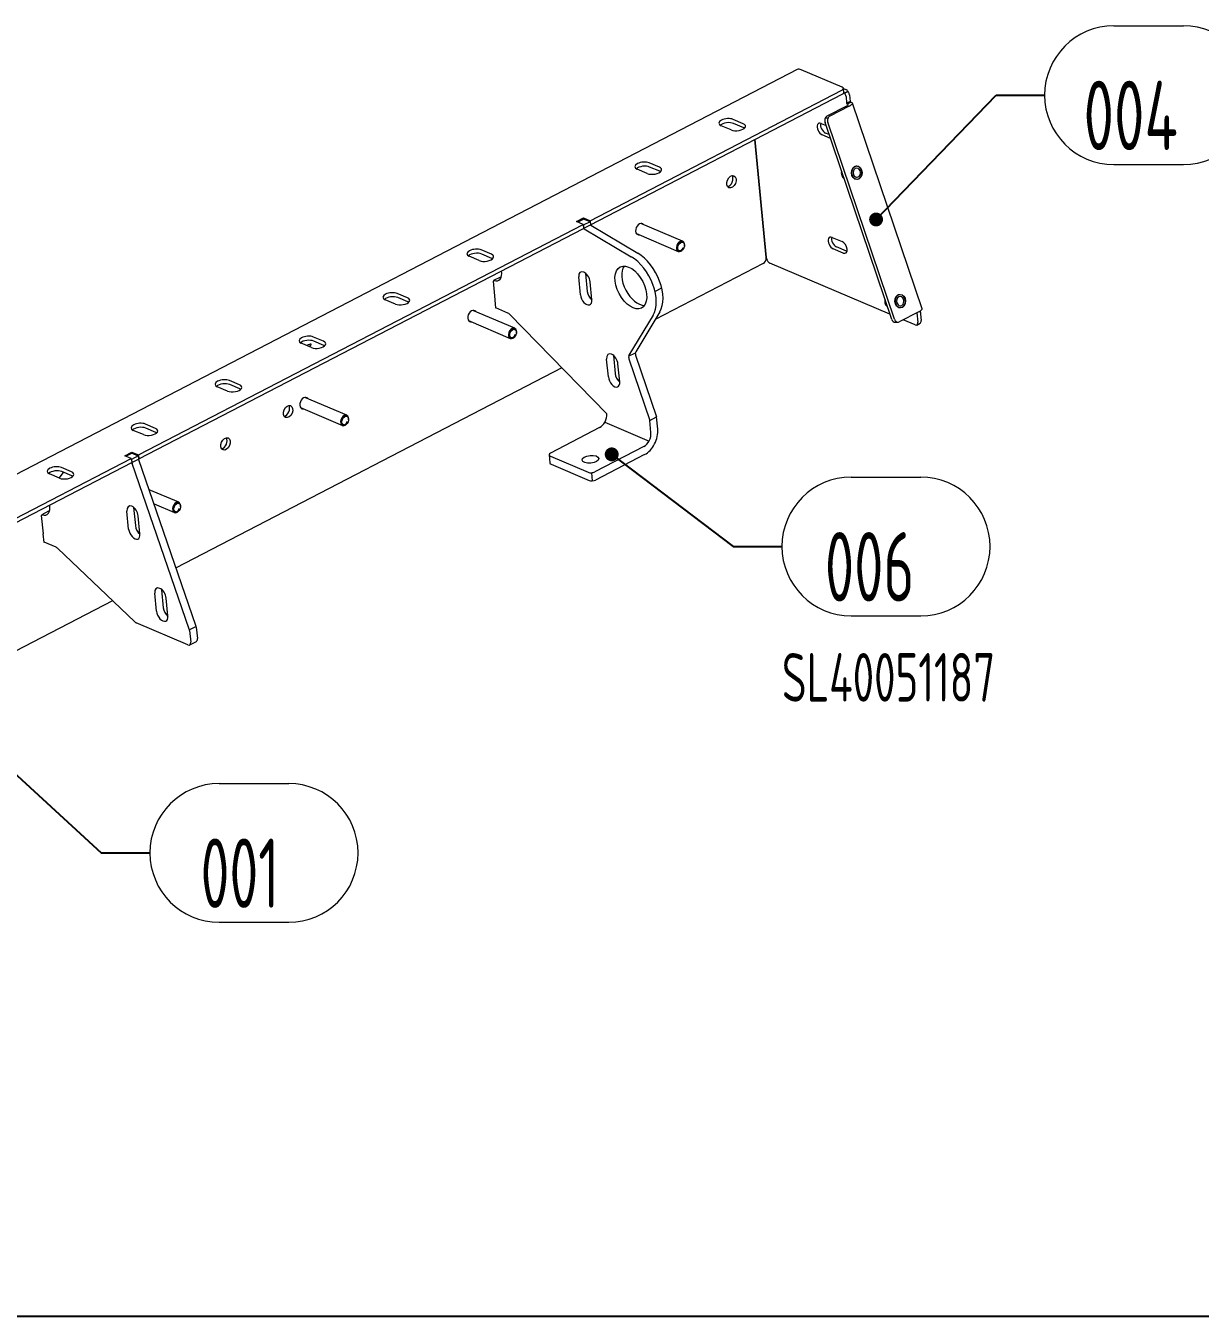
# Model space of a CAD drawing. Header units: millimetres. Extents: x 0 to 594, y 0 to 420.
# Drawn here: x 116.6 to 201.2, y 141.9 to 234.9 of the extents above; entities that cross this region are included whole.
import ezdxf

# ---------------------------------------------------------------- set-up
doc = ezdxf.new("R2010")
doc.units = ezdxf.units.MM
doc.layers.add('1', color=7, linetype='Continuous', true_color=0xffffff)
doc.layers.add('101', color=7, linetype='Continuous', true_color=0xffffff)
doc.styles.add('iso-1', font='isocp.shx')
doc.dimstyles.get("Standard").update_dxf_attribs({"dimtxt": 0.18, "dimasz": 0.18, "dimexe": 0.18, "dimexo": 0.0625, "dimgap": 0.09, "dimtad": 0, "dimtih": 1, "dimtoh": 1, "dimdec": 4, "dimzin": 0, "dimdsep": 46, "dimtxsty": 'Standard', "dimcen": 0.09, "dimadec": 0, "dimazin": 0, "dimtfac": 1, "dimtdec": 4, "dimtofl": 0, "dimtmove": 0, "dimatfit": 3, "dimfxl": 1, "dimtolj": 1, "dimtzin": 0, "dimarcsym": 0})

# ---------------------------------------------------------------- blocks, each defined once
blk = doc.blocks.new('GROUPED_GEOM15')
at = {"layer": '1', "color": 4, "lineweight": 18}
for p, q in [((194.978, 234.86), (199.978, 234.86)), ((194.978, 224.86), (199.978, 224.86))]:
    blk.add_line(p, q, dxfattribs=at)
for centre, start, end in [((194.978, 229.86), 90, 269.99994), ((199.978, 229.86), 270, 89.99994)]:
    blk.add_arc(centre, 5, start, end, dxfattribs=at)
at = {"layer": '1', "color": 2, "linetype": 'Continuous', "lineweight": 18, "insert": (192.788, 225.901), "char_height": 5, "attachment_point": 7, "line_spacing_factor": 0.963855, "style": 'iso-1'}
blk.add_mtext('\\W0.7128;004', dxfattribs=at)
blk = doc.blocks.new('GROUPED_GEOM23')
at = {"layer": '1', "color": 4, "lineweight": 18}
for p, q in [((176.051, 202.332), (181.051, 202.332)), ((176.051, 192.332), (181.051, 192.332))]:
    blk.add_line(p, q, dxfattribs=at)
for centre, start, end in [((176.051, 197.332), 90, 269.99994), ((181.051, 197.332), 270, 89.99994)]:
    blk.add_arc(centre, 5, start, end, dxfattribs=at)
at = {"layer": '1', "color": 2, "linetype": 'Continuous', "lineweight": 18, "insert": (174.15, 193.373), "char_height": 5, "attachment_point": 7, "line_spacing_factor": 0.963855, "style": 'iso-1'}
blk.add_mtext('\\W0.6850;006', dxfattribs=at)
blk = doc.blocks.new('GROUPED_GEOM25')
at = {"layer": '1', "color": 4, "lineweight": 18}
for p, q in [((130.513, 180.246), (135.513, 180.246)), ((130.513, 170.246), (135.513, 170.246))]:
    blk.add_line(p, q, dxfattribs=at)
for centre, start, end in [((130.513, 175.246), 90, 269.99994), ((135.513, 175.246), 270, 89.99994)]:
    blk.add_arc(centre, 5, start, end, dxfattribs=at)
at = {"layer": '1', "color": 2, "linetype": 'Continuous', "lineweight": 18, "insert": (129.165, 171.287), "char_height": 5, "attachment_point": 7, "line_spacing_factor": 0.963855, "style": 'iso-1'}
blk.add_mtext('\\W0.6756;001', dxfattribs=at)

msp = doc.modelspace()

# ---------------------------------------------------------------- linework, layer by layer
at = {"layer": '1', "color": 7, "linetype": 'Continuous', "lineweight": 18}
for p, q in [((172.162018, 231.704092), (63.494258, 175.368529)), ((175.388185, 230.439742), (172.437207, 231.69807)), ((157.234085, 220.813387), (175.373614, 230.217285)), ((157.263832, 220.520929), (175.401944, 229.924093)), ((175.477605, 230.349169), (175.658537, 230.272018)), ((175.506281, 230.05314), (175.477951, 230.346333)), ((175.672297, 229.756369), (175.717625, 229.28726)), ((175.914318, 229.881838), (175.959647, 229.412729)), ((175.70036, 229.063979), (174.296634, 228.336259)), ((175.904404, 229.073119), (174.500678, 228.345399)), ((175.959647, 229.412729), (175.717625, 229.28726)), ((175.717625, 229.28726), (175.745933, 229.203575)), ((175.987954, 229.329044), (175.745933, 229.203575)), ((175.959647, 229.412729), (175.987954, 229.329044)), ((181.162084, 214.471211), (176.150174, 229.28799)), ((168.271535, 227.803351), (167.543692, 228.113711)), ((178.962107, 213.702695), (174.159027, 227.902108)), ((179.166151, 213.711834), (174.363071, 227.911247)), ((167.400257, 227.351663), (166.672414, 227.662023)), ((168.299866, 227.510158), (167.572023, 227.820518)), ((173.874465, 227.824304), (174.23775, 227.669395)), ((174.548859, 226.74962), (173.95379, 227.003364)), ((174.458484, 227.016827), (174.195812, 227.128833)), ((169.102169, 226.658158), (169.924113, 218.151833)), ((169.924113, 218.151833), (169.102176, 226.658081)), ((161.349714, 224.214939), (160.62187, 224.525299)), ((162.220992, 224.666627), (161.493149, 224.976987)), ((162.249322, 224.373434), (161.521479, 224.683794)), ((176.425647, 224.740976), (176.418201, 224.740642)), ((176.459964, 223.808244), (176.46741, 223.808577)), ((124.682161, 203.937812), (156.725839, 220.549902)), ((156.259564, 220.748727), (156.76781, 221.012211)), ((156.725839, 220.549902), (156.259564, 220.748727)), ((156.786736, 220.931425), (156.355453, 220.707839)), ((156.725839, 220.549902), (156.754169, 220.256709)), ((156.750191, 220.466618), (156.765095, 220.31237)), ((156.76781, 221.012211), (156.776147, 220.925935)), ((156.76781, 221.012211), (157.234085, 220.813387)), ((156.799244, 220.931151), (157.208656, 220.756574)), ((157.234085, 220.813387), (157.262106, 220.523392)), ((157.234234, 220.717556), (157.249139, 220.563308)), ((157.293921, 220.488535), (160.681763, 218.466686)), ((163.898351, 219.337167), (160.884187, 220.622439)), ((124.710491, 203.644619), (156.754169, 220.256709)), ((156.809878, 220.237597), (160.197719, 218.215748)), ((160.570395, 219.886548), (163.584559, 218.601276)), ((174.667718, 219.614903), (175.395562, 219.304543)), ((150.119905, 218.393179), (149.392062, 218.703539)), ((163.89747, 218.71683), (163.916958, 218.739498)), ((164.028727, 219.001614), (164.031593, 219.031369)), ((175.474887, 218.483603), (174.747044, 218.793963)), ((175.716909, 218.609072), (174.989065, 218.919432)), ((149.248627, 217.941491), (148.520783, 218.251851)), ((150.148235, 218.099986), (149.420392, 218.410346)), ((169.710422, 217.733171), (161.926265, 213.697707)), ((178.837843, 214.06981), (170.179895, 217.761652)), ((150.766921, 216.748338), (150.282878, 216.4974)), ((156.535129, 215.470187), (156.410475, 216.760236)), ((156.894519, 217.011174), (157.019173, 215.721125)), ((150.395735, 215.136409), (150.268071, 216.457612)), ((157.353953, 215.121032), (157.229299, 216.41108)), ((143.198083, 214.804767), (142.47024, 215.115127)), ((144.069361, 215.256455), (143.341518, 215.566815)), ((144.097692, 214.963262), (143.369849, 215.273622)), ((150.381299, 215.117076), (150.39445, 215.123894)), ((150.440793, 214.501371), (150.381299, 215.117076)), ((179.55809, 215.480489), (179.550645, 215.480156)), ((151.797264, 213.063719), (148.7831, 214.348991)), ((151.310029, 214.156209), (150.438229, 214.527953)), ((150.467777, 214.515361), (150.440793, 214.501371)), ((158.431561, 206.902824), (151.41709, 214.079494)), ((161.778794, 214.001012), (160.033342, 211.119373)), ((162.262838, 214.25195), (160.517385, 211.370311)), ((180.916314, 214.25634), (179.512588, 213.52862)), ((179.592408, 214.547757), (179.599854, 214.548091)), ((180.777407, 214.184317), (180.843967, 213.49549)), ((181.018983, 214.314395), (181.085988, 213.620959)), ((148.469308, 213.6131), (151.483472, 212.327828)), ((179.219044, 213.495164), (179.423088, 213.504304)), ((180.644846, 213.299285), (179.780834, 213.667709)), ((180.769932, 213.296548), (181.011954, 213.422017)), ((138.018818, 212.119731), (137.290975, 212.430091)), ((138.047149, 211.826538), (137.319305, 212.136898)), ((151.796383, 212.443382), (151.815871, 212.46605)), ((151.92764, 212.728166), (151.930506, 212.757921)), ((137.14754, 211.668043), (136.419696, 211.978403)), ((155.19859, 210.209944), (127.397065, 195.797072)), ((158.546255, 209.552597), (158.421601, 210.842646)), ((158.905644, 211.093584), (159.030298, 209.803535)), ((159.365079, 209.203442), (159.240424, 210.493491)), ((160.030471, 210.860269), (161.530884, 206.424577)), ((160.514514, 211.111207), (162.014927, 206.675515)), ((131.968275, 208.983007), (131.240431, 209.293367)), ((131.096996, 208.531319), (130.369153, 208.841679)), ((131.996605, 208.689814), (131.268762, 209.000174)), ((139.696177, 206.790271), (136.682013, 208.075543)), ((136.368221, 207.339652), (139.382385, 206.05438)), ((139.826553, 206.454718), (139.829419, 206.484473)), ((161.530884, 206.424577), (162.014927, 206.675515)), ((162.099919, 205.795937), (162.014927, 206.675515)), ((125.046453, 205.394595), (124.31861, 205.704955)), ((125.917731, 205.846283), (125.189888, 206.156643)), ((125.946062, 205.55309), (125.218218, 205.86345)), ((139.695296, 206.169934), (139.714784, 206.192602)), ((157.918702, 205.898036), (154.385184, 204.066189)), ((161.615875, 205.544999), (161.530884, 206.424577)), ((88.3789, 185.117468), (124.173915, 203.674327)), ((123.70764, 203.873152), (124.215886, 204.136636)), ((124.173915, 203.674327), (123.70764, 203.873152)), ((124.231617, 204.051686), (123.806188, 203.831135)), ((124.173915, 203.674327), (124.202246, 203.381134)), ((124.215886, 204.136636), (124.224454, 204.047968)), ((124.215886, 204.136636), (124.682161, 203.937812)), ((124.244126, 204.051413), (124.653538, 203.876835)), ((124.679116, 203.837817), (124.693818, 203.685657)), ((124.682161, 203.937812), (124.710491, 203.644619)), ((154.280847, 203.937142), (154.337508, 203.350756)), ((154.370614, 203.843733), (157.100026, 202.679882)), ((161.103016, 204.54021), (157.569499, 202.708363)), ((161.159677, 203.953824), (157.62616, 202.121978)), ((88.408908, 184.825145), (124.202246, 203.381134)), ((119.867188, 202.709559), (119.139344, 203.019919)), ((124.195072, 203.586879), (124.209775, 203.434719)), ((128.348641, 191.377917), (124.234141, 203.325782)), ((124.6989, 203.649562), (124.710491, 203.644619)), ((128.832685, 191.628855), (124.718184, 203.57672)), ((154.427275, 203.257347), (157.156687, 202.093496)), ((118.995909, 202.257871), (118.268066, 202.568231)), ((118.969125, 202.269296), (119.282501, 202.677708)), ((119.895518, 202.416366), (119.167675, 202.726726)), ((127.59509, 200.516823), (125.458128, 201.428047)), ((124.3394, 200.131435), (124.464054, 198.841386)), ((125.809161, 200.408667), (127.281298, 199.780932)), ((127.725466, 200.18127), (127.728332, 200.211025)), ((117.840616, 198.256671), (117.712952, 199.577873)), ((118.211802, 199.868599), (117.727759, 199.617661)), ((123.980011, 198.590448), (123.855357, 199.880497)), ((124.798834, 198.241293), (124.67418, 199.531342)), ((127.594209, 199.896486), (127.613697, 199.919154)), ((117.829375, 198.241501), (117.841478, 198.247775)), ((117.888869, 197.625796), (117.829375, 198.241501)), ((118.76118, 197.273796), (117.886859, 197.646616)), ((117.910001, 197.636751), (117.888869, 197.625796)), ((124.431118, 191.90096), (118.856858, 197.208319)), ((125.991136, 192.672858), (125.866482, 193.962907)), ((126.350526, 194.213845), (126.47518, 192.923796)), ((126.80996, 192.323703), (126.685306, 193.613752)), ((122.826303, 193.427496), (93.072401, 178.002472)), ((128.253749, 190.246271), (124.526797, 191.835483)), ((128.373007, 191.26898), (128.45287, 190.442476)), ((128.85705, 191.519918), (128.936913, 190.693414)), ((128.378835, 190.243534), (128.862878, 190.494472))]:
    msp.add_line(p, q, dxfattribs=at)
at = {"layer": '1', "color": 6, "linetype": 'Continuous', "lineweight": 13}
for p, q in [((175.571848, 230.012174), (175.81387, 230.137643)), ((174.180751, 228.21644), (174.384795, 228.22558)), ((157.224192, 220.743138), (156.740149, 220.4922)), ((156.781178, 220.267166), (157.265221, 220.518104)), ((161.905653, 215.714949), (162.389696, 215.965887)), ((160.007623, 211.040263), (160.491667, 211.291201)), ((158.293609, 206.286978), (161.477924, 204.929153)), ((124.669073, 203.863399), (124.18503, 203.612461)), ((124.217946, 203.383221), (124.701989, 203.634159)), ((157.321235, 202.64749), (157.377896, 202.061104)), ((128.84888, 191.571416), (128.364836, 191.320478))]:
    msp.add_line(p, q, dxfattribs=at)
at = {"layer": '1', "color": 4, "linetype": 'Continuous', "lineweight": 25}
msp.add_line((25.616633, 141.858927), (394.38896, 141.858927), dxfattribs=at)
at = {"layer": '1', "color": 7, "linetype": 'Continuous', "lineweight": 18}
for centre, major_axis, ratio, start_param, end_param in [((172.499534, 231.053046), (0.337515, -0.651046), 0.575453877, 2.532204675, 3.141583656), ((175.146163, 230.314273), (-0.331788, -0.03206), 0.468100273, 2.279967605, 3.850763932), ((175.174493, 230.02108), (0.331788, 0.03206), 0.468100273, 5.421560258, 6.283166602), ((175.444845, 229.853356), (0.153416, -0.29593), 0.575453877, 0.961408348, 2.152930993), ((175.686867, 229.978825), (-0.153416, 0.29593), 0.575453877, 4.103001001, 5.673797328), ((175.455506, 229.053012), (0.37891, 0.12817), 0.210503859, 5.341768895, 6.912565222), ((175.455506, 229.053012), (0.694668, 0.234978), 0.210503859, 5.341768895, 6.912565222), ((167.108053, 227.887867), (-0.597218, -0.057708), 0.468100273, 3.850763932, 6.992356585), ((167.136383, 227.594674), (-0.597218, -0.057708), 0.468100273, 3.850763932, 5.731154397), ((173.914127, 227.413834), (-0.214783, 0.414302), 0.575453877, 5.673797328, 8.815389982), ((174.401048, 228.027577), (0.014915, -0.332999), 0.79027904, 3.492277615, 5.063073942), ((174.605093, 228.036716), (-0.014915, 0.332999), 0.79027904, 0.350684961, 1.921481288), ((167.835896, 227.577507), (-0.597218, -0.057708), 0.468100273, 0.709171278, 3.850763932), ((167.864227, 227.284314), (-0.597218, -0.057708), 0.468100273, 3.693586124, 3.850763932), ((174.156149, 227.539303), (-0.214783, 0.414302), 0.575453877, 0.532384602, 2.532204675), ((161.057509, 224.751143), (-0.597218, -0.057708), 0.468100273, 3.850763932, 6.992356585), ((161.08584, 224.45795), (-0.597218, -0.057708), 0.468100273, 3.850763932, 5.731154397), ((161.785353, 224.440783), (-0.597218, -0.057708), 0.468100273, 0.709171278, 3.850763932), ((161.813683, 224.14759), (-0.597218, -0.057708), 0.468100273, 3.693586124, 3.850763932), ((175.658917, 224.239498), (-0.018442, 0.411724), 0.79027904, 1.186741306, 1.921481288), ((175.699726, 224.241326), (-0.019241, 0.429569), 0.79027904, 1.319277246, 1.921481288), ((176.446529, 224.274776), (-0.020882, 0.466199), 0.79027904, 5.063073942, 8.204666595), ((176.439083, 224.274443), (-0.020882, 0.466199), 0.79027904, 0.000004681, 1.921481288), ((176.446529, 224.274776), (0.020882, -0.466199), 0.79027904, 5.063073942, 8.204666595), ((176.446529, 224.274776), (-0.014915, 0.332999), 0.79027904, 5.063073942, 8.204666595), ((176.446529, 224.274776), (-0.014915, 0.332999), 0.79027904, 1.921481288, 5.063073942), ((167.185622, 223.720406), (0.183045, 0.429269), 0.670622822, 3.547723694, 5.877018297), ((175.658917, 224.239498), (-0.018442, 0.411724), 0.79027904, 1.921481288, 2.65622127), ((175.699726, 224.241326), (-0.019241, 0.429569), 0.79027904, 1.921481288, 2.52368533), ((176.439083, 224.274443), (-0.020882, 0.466199), 0.79027904, 1.921481288, 3.141597335), ((156.727446, 220.476317), (0.015342, -0.029593), 0.575453877, 0.961408348, 2.27707299), ((156.802077, 220.901832), (-0.015342, 0.029593), 0.575453877, 5.673797328, 6.283192673), ((157.211489, 220.727255), (-0.015342, 0.029593), 0.575453877, 4.103001001, 5.673797328), ((157.294629, 220.543911), (0.030683, -0.059186), 0.575453877, 4.103001001, 5.5344378), ((160.830082, 220.210662), (-0.16997, -0.398607), 0.670622822, 3.824478372, 6.283185307), ((160.830082, 220.210662), (-0.16997, -0.398607), 0.670622822, 2.746715742, 3.824478372), ((156.810586, 220.292973), (-0.030683, 0.059186), 0.575453877, 0.961408348, 2.392845146), ((160.830082, 220.210662), (-0.16997, -0.398607), 0.670622822, 0, 0.394840942), ((174.707381, 219.204433), (-0.214783, 0.414302), 0.575453877, 5.673797328, 8.815389982), ((174.949403, 219.329902), (-0.214783, 0.414302), 0.575453877, 0.532384601, 2.532204675), ((148.956423, 218.477695), (-0.597218, -0.057708), 0.468100273, 3.850763932, 6.992356585), ((163.741455, 218.969222), (-0.156896, -0.367945), 0.670622822, 2.012466634, 6.283185307), ((163.741455, 218.969222), (-0.156896, -0.367945), 0.670622822, 0, 0.682885718), ((163.741455, 218.969222), (-0.156896, -0.367945), 0.670622822, 0.682885718, 1.129188224), ((175.435224, 218.894073), (-0.214783, 0.414302), 0.575453877, 2.532204675, 5.673797328), ((175.677246, 219.019542), (-0.214783, 0.414302), 0.575453877, 2.532204675, 2.609271869), ((148.984753, 218.184502), (-0.597218, -0.057708), 0.468100273, 3.850763932, 5.731154397), ((149.684266, 218.167335), (-0.597218, -0.057708), 0.468100273, 0.709171278, 3.850763932), ((149.712596, 217.874142), (-0.597218, -0.057708), 0.468100273, 3.693586124, 3.850763932), ((160.169406, 216.000725), (-1.227329, 2.367441), 0.575453877, 3.479301559, 5.5344378), ((160.65345, 216.251662), (-1.227329, 2.367441), 0.575453877, 3.479301559, 5.5344378), ((169.682091, 218.026364), (0.130746, 0.306621), 0.670622822, 3.824478372, 5.395274698), ((170.151564, 218.054845), (0.153416, -0.29593), 0.575453877, 4.103001001, 5.673797328), ((150.17759, 217.393995), (0.460248, -0.88779), 0.575453877, 5.73633809, 7.347177097), ((150.797604, 216.689152), (-0.030683, 0.059186), 0.575453877, 5.73633809, 6.283198561), ((150.661634, 217.644933), (0.460248, -0.88779), 0.575453877, 5.73633809, 5.789660817), ((156.819887, 216.585658), (0.276149, -0.532674), 0.575453877, 0.961408348, 4.103001001), ((157.303931, 216.836596), (0.276149, -0.532674), 0.575453877, 4.051655596, 4.103001001), ((160.65345, 216.251662), (-0.767081, 1.47965), 0.575453877, 0.288223947, 2.853334349), ((150.313561, 216.438214), (0.030683, -0.059186), 0.575453877, 2.594745436, 4.103001001), ((142.905879, 215.340971), (-0.597218, -0.057708), 0.468100273, 3.850763932, 6.992356585), ((142.93421, 215.047778), (-0.597218, -0.057708), 0.468100273, 3.850763932, 5.731154397), ((143.633722, 215.030611), (-0.597218, -0.057708), 0.468100273, 0.709171278, 3.850763932), ((143.662053, 214.737418), (-0.597218, -0.057708), 0.468100273, 3.693586124, 3.850763932), ((150.37299, 215.146108), (-0.015342, 0.029593), 0.575453877, 2.787336359, 4.103001001), ((156.944541, 215.295609), (0.276149, -0.532674), 0.575453877, 4.103001001, 7.244593655), ((157.428585, 215.546547), (0.276149, -0.532674), 0.575453877, 4.103001001, 5.373137094), ((178.79136, 214.979012), (-0.018442, 0.411724), 0.79027904, 1.186741306, 1.921481288), ((178.832169, 214.98084), (-0.019241, 0.429569), 0.79027904, 1.319277246, 1.921481288), ((179.571526, 215.013956), (-0.020882, 0.466199), 0.79027904, 0.000004681, 1.921481288), ((179.578972, 215.01429), (-0.020882, 0.466199), 0.79027904, 5.063073942, 8.204666595), ((179.571526, 215.013956), (-0.020882, 0.466199), 0.79027904, 1.921481288, 3.141597335), ((179.578972, 215.01429), (0.020882, -0.466199), 0.79027904, 5.063073942, 8.204666595), ((179.578972, 215.01429), (-0.014915, 0.332999), 0.79027904, 5.063073942, 8.204666595), ((179.578972, 215.01429), (-0.014915, 0.332999), 0.79027904, 1.921481288, 5.063073942), ((148.728995, 213.937214), (-0.16997, -0.398607), 0.670622822, 3.824478372, 6.283185307), ((148.728995, 213.937214), (-0.16997, -0.398607), 0.670622822, 2.746715742, 3.824478372), ((151.33836, 213.863016), (-0.153416, 0.29593), 0.575453877, 5.199250968, 5.673797328), ((178.79136, 214.979012), (-0.018442, 0.411724), 0.79027904, 1.921481288, 2.65622127), ((178.832169, 214.98084), (-0.019241, 0.429569), 0.79027904, 1.921481288, 2.52368533), ((180.467416, 214.236234), (0.694668, 0.234978), 0.210503859, 5.341768895, 6.283166769), ((148.728995, 213.937214), (-0.16997, -0.398607), 0.670622822, 0, 0.394840942), ((151.640368, 212.695774), (-0.156896, -0.367945), 0.670622822, 2.012466634, 6.283185307), ((179.204128, 213.828164), (0.014915, -0.332999), 0.79027904, 5.063073942, 6.283165445), ((179.408173, 213.837303), (-0.014915, 0.332999), 0.79027904, 1.921481288, 3.492277615), ((180.616516, 213.592478), (0.153416, -0.29593), 0.575453877, 5.673797328, 7.244593655), ((180.858537, 213.717947), (-0.153416, 0.29593), 0.575453877, 3.14160002, 4.103001001), ((136.855336, 212.204247), (-0.597218, -0.057708), 0.468100273, 3.850763932, 6.992356585), ((136.883666, 211.911054), (-0.597218, -0.057708), 0.468100273, 3.850763932, 5.731154397), ((137.583179, 211.893887), (-0.597218, -0.057708), 0.468100273, 0.709171278, 3.850763932), ((151.640368, 212.695774), (-0.156896, -0.367945), 0.670622822, 0, 0.682885718), ((151.640368, 212.695774), (-0.156896, -0.367945), 0.670622822, 0.682885718, 1.129188224), ((136.753203, 211.637333), (0.376487, 0.275745), 0.212837831, 0.941039653, 1.227219106), ((136.753203, 211.637333), (0.376487, 0.275745), 0.212837831, 0, 0.941039653), ((136.753203, 211.637333), (0.376487, 0.275745), 0.212837831, 5.307264389, 6.283185307), ((137.611509, 211.600694), (-0.597218, -0.057708), 0.468100273, 3.693586124, 3.850763932), ((158.831013, 210.668068), (0.276149, -0.532674), 0.575453877, 0.961408348, 4.103001001), ((159.315056, 210.919006), (0.276149, -0.532674), 0.575453877, 4.051655596, 4.103001001), ((160.234515, 210.869409), (-0.153416, 0.29593), 0.575453877, 0.337708905, 1.310474198), ((160.718559, 211.120347), (0.153416, -0.29593), 0.575453877, 3.479301559, 4.452066852), ((130.804792, 209.067523), (-0.597218, -0.057708), 0.468100273, 3.850763932, 6.992356585), ((158.955667, 209.37802), (0.276149, -0.532674), 0.575453877, 4.103001001, 7.244593655), ((159.43971, 209.628958), (0.276149, -0.532674), 0.575453877, 4.103001001, 5.373137094), ((130.833123, 208.77433), (-0.597218, -0.057708), 0.468100273, 3.850763932, 5.731154397), ((131.532635, 208.757163), (-0.597218, -0.057708), 0.468100273, 0.709171278, 3.850763932), ((131.560966, 208.46397), (-0.597218, -0.057708), 0.468100273, 3.693586124, 3.850763932), ((135.238752, 207.158503), (0.183045, 0.429269), 0.670622822, 3.547723694, 5.877018297), ((136.627908, 207.663766), (-0.16997, -0.398607), 0.670622822, 3.824478372, 6.283185307), ((136.627908, 207.663766), (-0.16997, -0.398607), 0.670622822, 2.746715742, 3.824478372), ((136.627908, 207.663766), (-0.16997, -0.398607), 0.670622822, 0, 0.394840942), ((139.539281, 206.422326), (-0.156896, -0.367945), 0.670622822, 2.012466634, 6.283185307), ((157.850709, 206.601699), (-0.313792, -0.735891), 0.670622822, 0.682885718, 2.253682045), ((124.754249, 205.930799), (-0.597218, -0.057708), 0.468100273, 3.850763932, 6.992356585), ((124.782579, 205.637606), (-0.597218, -0.057708), 0.468100273, 3.850763932, 5.731154397), ((125.482092, 205.620439), (-0.597218, -0.057708), 0.468100273, 0.709171278, 3.850763932), ((125.510422, 205.327246), (-0.597218, -0.057708), 0.468100273, 3.693586124, 3.850763932), ((139.539281, 206.422326), (-0.156896, -0.367945), 0.670622822, 0, 0.682885718), ((139.539281, 206.422326), (-0.156896, -0.367945), 0.670622822, 0.682885718, 1.129188224), ((161.035023, 205.243873), (-0.313792, -0.735891), 0.670622822, 0.682885718, 2.253682045), ((161.035023, 205.243873), (-0.575285, -1.349133), 0.670622822, 0.682885718, 2.253682045), ((130.737148, 204.82478), (0.183045, 0.429269), 0.670622822, 3.547723694, 5.877018297), ((124.246959, 204.022093), (-0.015342, 0.029593), 0.575453877, 5.673797328, 6.283192673), ((124.656371, 203.847516), (-0.015342, 0.029593), 0.575453877, 4.103001001, 5.673797328), ((124.92127, 203.58867), (0.153416, -0.29593), 0.575453877, 4.103001001, 4.46117269), ((154.612635, 203.969202), (-0.331788, -0.03206), 0.468100273, 5.421560258, 6.992356585), ((118.703705, 202.794075), (-0.597218, -0.057708), 0.468100273, 3.850763932, 6.992356585), ((118.732036, 202.500882), (-0.597218, -0.057708), 0.468100273, 3.850763932, 5.731154397), ((124.172327, 203.596578), (0.015342, -0.029593), 0.575453877, 0.961408348, 2.101708306), ((124.437226, 203.337732), (-0.153416, 0.29593), 0.575453877, 0.961408348, 1.319580036), ((154.669296, 203.382816), (0.331788, 0.03206), 0.468100273, 3.141573948, 3.850763932), ((119.431549, 202.483715), (-0.597218, -0.057708), 0.468100273, 0.709171278, 3.850763932), ((119.459879, 202.190522), (-0.597218, -0.057708), 0.468100273, 3.693586124, 3.850763932), ((157.342048, 202.805351), (-0.331788, -0.03206), 0.468100273, 0.709171278, 2.279967605), ((157.398709, 202.218965), (0.331788, 0.03206), 0.468100273, 3.850763932, 5.421560258), ((117.622472, 200.514256), (-0.460248, 0.88779), 0.575453877, 2.594745436, 4.208120171), ((124.264768, 199.705919), (0.276149, -0.532674), 0.575453877, 0.961408348, 4.103001001), ((124.748812, 199.956857), (0.276149, -0.532674), 0.575453877, 4.051655596, 4.103001001), ((127.438194, 200.148878), (-0.156896, -0.367945), 0.670622822, 2.012466634, 6.283185307), ((117.758442, 199.558475), (0.030683, -0.059186), 0.575453877, 2.594745436, 4.103001001), ((118.242486, 199.809413), (-0.030683, 0.059186), 0.575453877, 5.73633809, 6.283198561), ((118.106515, 200.765194), (0.460248, -0.88779), 0.575453877, 5.73633809, 5.789660817), ((127.438194, 200.148878), (-0.156896, -0.367945), 0.670622822, 0, 0.682885718), ((127.438194, 200.148878), (-0.156896, -0.367945), 0.670622822, 0.682885718, 1.129188224), ((117.817871, 198.266369), (-0.015342, 0.029593), 0.575453877, 2.962701043, 3.748909148), ((124.389423, 198.41587), (0.276149, -0.532674), 0.575453877, 4.103001001, 7.244593655), ((124.873466, 198.666808), (0.276149, -0.532674), 0.575453877, 4.103001001, 5.373137094), ((118.78951, 196.980604), (-0.153416, 0.29593), 0.575453877, 5.251648372, 5.673797328), ((126.275894, 193.788329), (0.276149, -0.532674), 0.575453877, 0.961408348, 4.103001001), ((126.759937, 194.039267), (0.276149, -0.532674), 0.575453877, 4.051655596, 4.103001001), ((126.400548, 192.498281), (0.276149, -0.532674), 0.575453877, 4.103001001, 7.244593655), ((126.884592, 192.749219), (0.276149, -0.532674), 0.575453877, 4.103001001, 5.373137094), ((124.498467, 192.128676), (0.153416, -0.29593), 0.575453877, 5.251648372, 5.673797328), ((128.629599, 191.616905), (-0.153416, 0.29593), 0.575453877, 4.103001001, 4.46117269), ((128.145556, 191.365967), (0.153416, -0.29593), 0.575453877, 0.961408348, 1.319580036), ((128.709462, 190.790402), (-0.153416, 0.29593), 0.575453877, 3.14160002, 4.103001001), ((128.225419, 190.539464), (0.153416, -0.29593), 0.575453877, 5.673797328, 7.244593655)]:
    msp.add_ellipse(centre, major_axis=major_axis, ratio=ratio, start_param=start_param, end_param=end_param, dxfattribs=at)
for centre, major_axis, ratio in [((176.446529, 224.274776), (0.021973, -0.490575), 0.79027904), ((167.413073, 223.623418), (-0.183045, -0.429269), 0.670622822), ((163.786945, 218.949824), (0.130746, 0.306621), 0.670622822), ((160.169406, 216.000725), (-0.767081, 1.47965), 0.575453877), ((179.578972, 215.01429), (0.021973, -0.490575), 0.79027904), ((151.685858, 212.676376), (0.130746, 0.306621), 0.670622822), ((135.466203, 207.061515), (-0.183045, -0.429269), 0.670622822), ((139.584771, 206.402928), (0.130746, 0.306621), 0.670622822), ((130.964599, 204.727793), (-0.183045, -0.429269), 0.670622822), ((157.255118, 203.619896), (-0.597218, -0.057708), 0.468100273), ((127.483684, 200.12948), (0.130746, 0.306621), 0.670622822)]:
    msp.add_ellipse(centre, major_axis=major_axis, ratio=ratio, dxfattribs=at)
at = {"layer": '1', "color": 7, "linetype": 'Continuous', "lineweight": 13}
for centre in [(163.741455, 218.969222), (151.640368, 212.695774), (139.539281, 206.422326), (127.438194, 200.148878)]:
    msp.add_ellipse(centre, major_axis=(0.128825, 0.302114), ratio=0.670622822, start_param=0.016728119, end_param=4.729117099, dxfattribs=at)
at = {"layer": '101', "color": 7, "linetype": 'Continuous', "lineweight": 18}
for p, q in [((172.162018, 231.704092), (63.494258, 175.368529)), ((175.388185, 230.439742), (172.437207, 231.69807)), ((157.234085, 220.813387), (175.373614, 230.217285)), ((157.263832, 220.520929), (175.401944, 229.924093)), ((175.506281, 230.05314), (175.477951, 230.346333)), ((168.271535, 227.803351), (167.543692, 228.113711)), ((167.400257, 227.351663), (166.672414, 227.662023)), ((168.299866, 227.510158), (167.572023, 227.820518)), ((169.102169, 226.658158), (169.924113, 218.151833)), ((161.349714, 224.214939), (160.62187, 224.525299)), ((162.220992, 224.666627), (161.493149, 224.976987)), ((162.249322, 224.373434), (161.521479, 224.683794)), ((124.682161, 203.937812), (156.725839, 220.549902)), ((156.259564, 220.748727), (156.76781, 221.012211)), ((156.725839, 220.549902), (156.259564, 220.748727)), ((156.725839, 220.549902), (156.754169, 220.256709)), ((156.76781, 221.012211), (156.776147, 220.925935)), ((156.76781, 221.012211), (157.234085, 220.813387)), ((157.234085, 220.813387), (157.262106, 220.523392)), ((124.710491, 203.644619), (156.754169, 220.256709)), ((150.119905, 218.393179), (149.392062, 218.703539)), ((149.248627, 217.941491), (148.520783, 218.251851)), ((150.148235, 218.099986), (149.420392, 218.410346)), ((169.710422, 217.733171), (161.926265, 213.697707)), ((143.198083, 214.804767), (142.47024, 215.115127)), ((144.069361, 215.256455), (143.341518, 215.566815)), ((144.097692, 214.963262), (143.369849, 215.273622)), ((150.381299, 215.117076), (150.39445, 215.123894)), ((150.440793, 214.501371), (150.381299, 215.117076)), ((150.467777, 214.515361), (150.440793, 214.501371)), ((138.018818, 212.119731), (137.290975, 212.430091)), ((138.047149, 211.826538), (137.319305, 212.136898)), ((137.14754, 211.668043), (136.419696, 211.978403)), ((155.19859, 210.209944), (127.397065, 195.797072)), ((131.968275, 208.983007), (131.240431, 209.293367)), ((131.096996, 208.531319), (130.369153, 208.841679)), ((131.996605, 208.689814), (131.268762, 209.000174)), ((125.046453, 205.394595), (124.31861, 205.704955)), ((125.917731, 205.846283), (125.189888, 206.156643)), ((125.946062, 205.55309), (125.218218, 205.86345)), ((88.3789, 185.117468), (124.173915, 203.674327)), ((123.70764, 203.873152), (124.215886, 204.136636)), ((124.173915, 203.674327), (123.70764, 203.873152)), ((124.173915, 203.674327), (124.202246, 203.381134)), ((124.215886, 204.136636), (124.224454, 204.047968)), ((124.215886, 204.136636), (124.682161, 203.937812)), ((124.682161, 203.937812), (124.710491, 203.644619)), ((88.408908, 184.825145), (124.202246, 203.381134)), ((119.867188, 202.709559), (119.139344, 203.019919)), ((124.6989, 203.649562), (124.710491, 203.644619)), ((118.995909, 202.257871), (118.268066, 202.568231)), ((119.895518, 202.416366), (119.167675, 202.726726)), ((117.829375, 198.241501), (117.841478, 198.247775)), ((117.888869, 197.625796), (117.829375, 198.241501)), ((117.910001, 197.636751), (117.888869, 197.625796)), ((122.826303, 193.427496), (93.072401, 178.002472))]:
    msp.add_line(p, q, dxfattribs=at)
for centre, major_axis, ratio, start_param, end_param in [((172.499534, 231.053046), (0.337515, -0.651046), 0.575453877, 2.532204675, 3.141583656), ((175.146163, 230.314273), (-0.331788, -0.03206), 0.468100273, 2.279967605, 3.850763932), ((175.174493, 230.02108), (0.331788, 0.03206), 0.468100273, 5.421560258, 6.283166602), ((167.108053, 227.887867), (-0.597218, -0.057708), 0.468100273, 3.850763932, 6.992356585), ((167.136383, 227.594674), (-0.597218, -0.057708), 0.468100273, 3.850763932, 5.731154397), ((167.835896, 227.577507), (-0.597218, -0.057708), 0.468100273, 0.709171278, 3.850763932), ((167.864227, 227.284314), (-0.597218, -0.057708), 0.468100273, 3.693586124, 3.850763932), ((161.057509, 224.751143), (-0.597218, -0.057708), 0.468100273, 3.850763932, 6.992356585), ((161.08584, 224.45795), (-0.597218, -0.057708), 0.468100273, 3.850763932, 5.731154397), ((161.785353, 224.440783), (-0.597218, -0.057708), 0.468100273, 0.709171278, 3.850763932), ((161.813683, 224.14759), (-0.597218, -0.057708), 0.468100273, 3.693586124, 3.850763932), ((167.185622, 223.720406), (0.183045, 0.429269), 0.670622822, 3.547723694, 5.877018297), ((160.830082, 220.210662), (-0.16997, -0.398607), 0.670622822, 3.824478372, 6.283185307), ((160.830082, 220.210662), (-0.16997, -0.398607), 0.670622822, 2.746715742, 3.824478372), ((160.830082, 220.210662), (-0.16997, -0.398607), 0.670622822, 0, 0.394840942), ((148.956423, 218.477695), (-0.597218, -0.057708), 0.468100273, 3.850763932, 6.992356585), ((148.984753, 218.184502), (-0.597218, -0.057708), 0.468100273, 3.850763932, 5.731154397), ((149.684266, 218.167335), (-0.597218, -0.057708), 0.468100273, 0.709171278, 3.850763932), ((149.712596, 217.874142), (-0.597218, -0.057708), 0.468100273, 3.693586124, 3.850763932), ((169.682091, 218.026364), (0.130746, 0.306621), 0.670622822, 3.824478372, 5.395274698), ((142.905879, 215.340971), (-0.597218, -0.057708), 0.468100273, 3.850763932, 6.992356585), ((142.93421, 215.047778), (-0.597218, -0.057708), 0.468100273, 3.850763932, 5.731154397), ((143.633722, 215.030611), (-0.597218, -0.057708), 0.468100273, 0.709171278, 3.850763932), ((143.662053, 214.737418), (-0.597218, -0.057708), 0.468100273, 3.693586124, 3.850763932), ((148.728995, 213.937214), (-0.16997, -0.398607), 0.670622822, 3.824478372, 6.283185307), ((148.728995, 213.937214), (-0.16997, -0.398607), 0.670622822, 2.746715742, 3.824478372), ((148.728995, 213.937214), (-0.16997, -0.398607), 0.670622822, 0, 0.394840942), ((136.855336, 212.204247), (-0.597218, -0.057708), 0.468100273, 3.850763932, 6.992356585), ((136.883666, 211.911054), (-0.597218, -0.057708), 0.468100273, 3.850763932, 5.731154397), ((137.583179, 211.893887), (-0.597218, -0.057708), 0.468100273, 0.709171278, 3.850763932), ((136.753203, 211.637333), (0.376487, 0.275745), 0.212837831, 0.941039653, 1.227219106), ((136.753203, 211.637333), (0.376487, 0.275745), 0.212837831, 0, 0.941039653), ((136.753203, 211.637333), (0.376487, 0.275745), 0.212837831, 5.307264389, 6.283185307), ((137.611509, 211.600694), (-0.597218, -0.057708), 0.468100273, 3.693586124, 3.850763932), ((130.804792, 209.067523), (-0.597218, -0.057708), 0.468100273, 3.850763932, 6.992356585), ((130.833123, 208.77433), (-0.597218, -0.057708), 0.468100273, 3.850763932, 5.731154397), ((131.532635, 208.757163), (-0.597218, -0.057708), 0.468100273, 0.709171278, 3.850763932), ((131.560966, 208.46397), (-0.597218, -0.057708), 0.468100273, 3.693586124, 3.850763932), ((135.238752, 207.158503), (0.183045, 0.429269), 0.670622822, 3.547723694, 5.877018297), ((136.627908, 207.663766), (-0.16997, -0.398607), 0.670622822, 3.824478372, 6.283185307), ((136.627908, 207.663766), (-0.16997, -0.398607), 0.670622822, 2.746715742, 3.824478372), ((136.627908, 207.663766), (-0.16997, -0.398607), 0.670622822, 0, 0.394840942), ((124.754249, 205.930799), (-0.597218, -0.057708), 0.468100273, 3.850763932, 6.992356585), ((124.782579, 205.637606), (-0.597218, -0.057708), 0.468100273, 3.850763932, 5.731154397), ((125.482092, 205.620439), (-0.597218, -0.057708), 0.468100273, 0.709171278, 3.850763932), ((125.510422, 205.327246), (-0.597218, -0.057708), 0.468100273, 3.693586124, 3.850763932), ((130.737148, 204.82478), (0.183045, 0.429269), 0.670622822, 3.547723694, 5.877018297), ((118.703705, 202.794075), (-0.597218, -0.057708), 0.468100273, 3.850763932, 6.992356585), ((118.732036, 202.500882), (-0.597218, -0.057708), 0.468100273, 3.850763932, 5.731154397), ((119.431549, 202.483715), (-0.597218, -0.057708), 0.468100273, 0.709171278, 3.850763932), ((119.459879, 202.190522), (-0.597218, -0.057708), 0.468100273, 3.693586124, 3.850763932)]:
    msp.add_ellipse(centre, major_axis=major_axis, ratio=ratio, start_param=start_param, end_param=end_param, dxfattribs=at)
for centre in [(167.413073, 223.623418), (135.466203, 207.061515), (130.964599, 204.727793)]:
    msp.add_ellipse(centre, major_axis=(-0.183045, -0.429269), ratio=0.670622822, dxfattribs=at)

# ---------------------------------------------------------------- block references
at = {"layer": '1', "color": 4, "linetype": 'Continuous', "lineweight": 18}
for name in ['GROUPED_GEOM15', 'GROUPED_GEOM23', 'GROUPED_GEOM25']:
    msp.add_blockref(name, (0, 0), dxfattribs=at)

# ---------------------------------------------------------------- texts
at = {"layer": '1', "color": 2, "linetype": 'Continuous', "lineweight": 18, "insert": (171.050917, 186.152427), "char_height": 3.5, "attachment_point": 7, "line_spacing_factor": 0.963855, "style": 'iso-1'}
msp.add_mtext('\\W0.7171;SL40051187', dxfattribs=at)

# ---------------------------------------------------------------- leaders
at = {"layer": '1', "color": 3, "linetype": 'Continuous', "lineweight": 13}
for points in [[(177.837086, 220.901435), (186.478267, 229.860139), (189.978267, 229.860139)], [(158.788264, 203.974535), (167.550917, 197.332332), (171.050917, 197.332332)], [(108.44685, 187.663462), (122.013297, 175.246413), (125.513297, 175.246413)]]:
    msp.add_leader(points, dimstyle='Standard', override={"dimasz": 1, "dimldrblk": 'Dot'}, dxfattribs=at)

doc.saveas('drawing.dxf')
